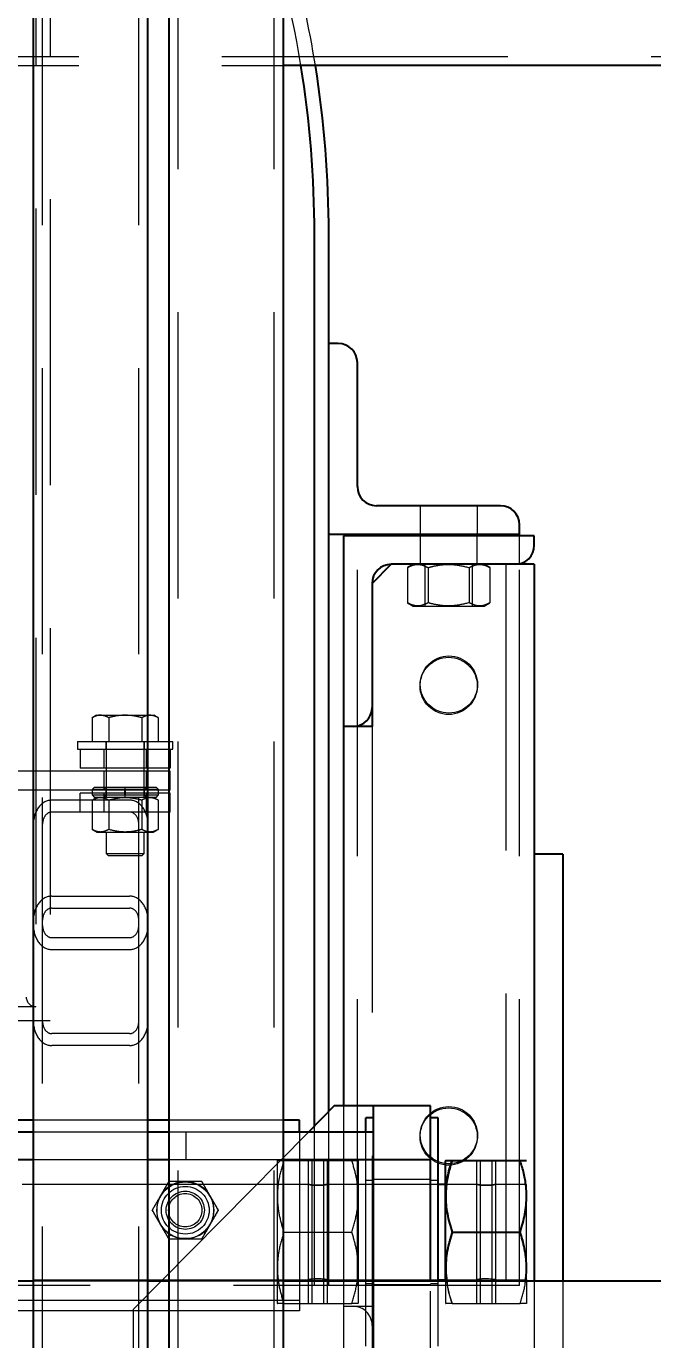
# Model space of a CAD drawing. Header units: millimetres. Extents: x 1293 to 41893, y 1011 to 26911.
# Drawn here: x 13643.7 to 13782.7, y 6410.7 to 6702.2 of the extents above; entities that cross this region are included whole.
import ezdxf

# ---------------------------------------------------------------- set-up
doc = ezdxf.new("R2010")
doc.units = ezdxf.units.MM
doc.header["$LTSCALE"] = 50
doc.linetypes.add('HIDDEN', pattern=[1.905, 1.27, -0.635])
doc.layers.add('CAPA_1', color=7, linetype='Continuous')
doc.layers.add('STRUC', color=4, linetype='Continuous')
doc.styles.add('SLDTEXTSTYLE0', font='TXT', dxfattribs={"width": 0.75})
doc.dimstyles.new('SLDDIMSTYLE0', dxfattribs={"dimtxt": 100, "dimasz": 100, "dimexe": 0, "dimexo": 0.0625, "dimgap": 25, "dimtad": 2, "dimdec": 0, "dimlfac": 1.5, "dimrnd": 1e-09, "dimzin": 12, "dimdsep": 46, "dimtxsty": 'SLDTEXTSTYLE0', "dimsah": 1, "dimcen": 0.09, "dimadec": 0, "dimazin": 3, "dimtfac": 1, "dimtdec": 0, "dimtofl": 0, "dimtmove": 0, "dimatfit": 3, "dimfxl": 1, "dimfrac": 2, "dimtolj": 1, "dimtzin": 12, "dimarcsym": 0})

# ---------------------------------------------------------------- blocks, each defined once
blk = doc.blocks.new('_D_5')
at = {"layer": 'CAPA_1', "transparency": 16777216}
for p, q in [((11574.4, 7831.18), (17588.06, 7831.18)), ((17538.06, 7831.18), (17538.06, 4708.49)), ((16485.16, 4708.49), (17588.06, 4708.49))]:
    blk.add_line(p, q, dxfattribs=at)
for points in [[(17538.06, 7831.18), (17522.68, 7731.18), (17553.45, 7731.18)], [(17538.06, 4708.49), (17553.45, 4808.49), (17522.68, 4808.49)]]:
    blk.add_solid(points, dxfattribs=at)
at = {"layer": 'CAPA_1', "transparency": 16777216, "insert": (17409.15, 6122.06), "char_height": 100, "attachment_point": 1, "rotation": 90, "style": 'SLDTEXTSTYLE0'}
blk.add_mtext('4684', dxfattribs=at)
blk = doc.blocks.new('_D_15')
at = {"layer": 'CAPA_1', "transparency": 16777216}
for p, q in [((6530.12, 8742.38), (6530.12, 9415.65)), ((16745.16, 6492), (16745.16, 9415.65)), ((6530.12, 9365.65), (16745.16, 9365.65))]:
    blk.add_line(p, q, dxfattribs=at)
for points in [[(6530.12, 9365.65), (6630.12, 9350.26), (6630.12, 9381.03)], [(16745.16, 9365.65), (16645.16, 9381.03), (16645.16, 9350.26)]]:
    blk.add_solid(points, dxfattribs=at)
at = {"layer": 'CAPA_1', "transparency": 16777216, "insert": (11452.92, 9494.55), "char_height": 100, "attachment_point": 1, "style": 'SLDTEXTSTYLE0'}
blk.add_mtext('15323', dxfattribs=at)

msp = doc.modelspace()

# ---------------------------------------------------------------- linework, layer by layer
at = {"color": 7, "linetype": 'Continuous', "lineweight": 25}
for p, q in [((13675.393483, 6289.4929069), (13675.393483, 7083.4942403)), ((13645.3101497, 4848.3268323), (13645.3101497, 7081.6452249)), ((13670.7101497, 4848.3268323), (13670.7101497, 7081.6452249)), ((13700.793483, 6289.4929069), (13700.793483, 7060.1262403)), ((14253.393483, 6693.4595736), (13700.793483, 6693.4595736)), ((13707.6721537, 6458.1630541), (13707.6721537, 6656.1188715)), ((13710.8471537, 6461.3730265), (13710.8471537, 6656.1188715)), ((13712.9638204, 6631.7855382), (13710.8471537, 6631.7855382)), ((13717.1971537, 6600.0355382), (13717.1971537, 6627.5522048)), ((13748.9471537, 6595.8022048), (13721.4304871, 6595.8022048)), ((13753.1804871, 6589.1435736), (13753.1804871, 6591.5688715)), ((13710.8471537, 6589.4522048), (13753.1804871, 6589.4522048)), ((13753.1804871, 6582.7935736), (13753.1804871, 6582.902392)), ((13712.0768228, 6462.6162403), (13706.3208906, 6456.7969069)), ((13733.4434895, 6462.6162403), (13712.0768228, 6462.6162403)), ((13720.7434895, 6423.7929069), (13720.7434895, 6462.6162403)), ((13733.4434895, 6423.7929069), (13733.4434895, 6462.6162403)), ((13645.3101497, 6459.4522048), (13618.0768228, 6459.4522048)), ((13675.393483, 6459.4522048), (13670.7101497, 6459.4522048)), ((13704.3388204, 6459.4522048), (13700.793483, 6459.4522048)), ((13704.3388204, 6456.7969069), (13704.3388204, 6459.4522048)), ((13720.7434895, 6459.9495736), (13719.0501562, 6459.9495736)), ((13719.0501562, 6456.7969069), (13719.0501562, 6459.9495736)), ((13735.1368228, 6459.9495736), (13733.4434895, 6459.9495736)), ((13735.1368228, 6423.7929069), (13735.1368228, 6459.9495736)), ((13645.3101497, 6456.7969069), (13111.9101497, 6456.7969069)), ((13675.393483, 6456.7969069), (13670.7101497, 6456.7969069)), ((13720.7434895, 6456.7969069), (13700.793483, 6456.7969069)), ((13645.3101497, 6450.6162403), (13111.9101497, 6450.6162403)), ((13675.393483, 6450.6162403), (13670.7101497, 6450.6162403)), ((13733.4434895, 6450.6162403), (13700.793483, 6450.6162403)), ((13736.8041438, 6450.4912403), (13736.7768228, 6450.4439189)), ((13736.7768228, 6423.7929069), (13736.7768228, 6450.4439189)), ((13738.2221969, 6450.4912403), (13753.3231154, 6450.4912403)), ((13736.7768228, 6445.1995736), (13735.1368228, 6445.1995736)), ((13738.2221969, 6434.6148431), (13753.3231154, 6434.6148431)), ((13735.1368228, 6424.0329069), (13736.7768228, 6424.0329069)), ((13737.0655527, 6423.7929069), (13737.0217626, 6424.0329069)), ((13754.7684895, 6424.0329069), (13754.7684895, 6423.7929069)), ((13639.0601497, 6423.7929069), (13645.3101497, 6423.7929069)), ((13670.7101497, 6423.7929069), (13675.393483, 6423.7929069)), ((13700.793483, 6423.7929069), (14253.393483, 6423.7929069))]:
    msp.add_line(p, q, dxfattribs=at)
at = {"color": 1, "linetype": 'HIDDEN', "lineweight": 18}
for p, q in [((13677.425483, 6289.4929069), (13677.425483, 7083.4942403)), ((13647.3421497, 4848.3268323), (13647.3421497, 7081.6452249)), ((13668.6781497, 4848.3268323), (13668.6781497, 7081.6452249)), ((13698.761483, 6289.4929069), (13698.761483, 7062.1582403)), ((13645.8304871, 6756.9739064), (13645.8304871, 6481.4522048)), ((13649.0054871, 6759.0953735), (13649.0054871, 6481.4522048)), ((13115.6268163, 6695.4915736), (14253.7101497, 6695.4915736)), ((13115.6268163, 6693.4595736), (13700.793483, 6693.4595736)), ((13731.1638204, 6595.8022048), (13731.1638204, 6589.4522048)), ((13743.8638204, 6589.4522048), (13743.8638204, 6595.8022048)), ((13717.1971537, 6422.7855382), (13717.1971537, 6589.4522048)), ((13753.1804871, 6582.902392), (13753.1804871, 6589.1435736)), ((13753.1804871, 6422.7855382), (13753.1804871, 6582.7935736)), ((13659.3219386, 6549.3172182), (13658.3398053, 6548.7501832)), ((13659.3219386, 6549.3172182), (13672.0223688, 6549.3172182)), ((13673.0045022, 6548.7501832), (13672.0223688, 6549.3172182)), ((13658.3398053, 6548.7501832), (13658.3398053, 6543.4955382)), ((13662.0059795, 6548.7501832), (13662.0059795, 6543.4955382)), ((13669.3383279, 6548.7501832), (13669.3383279, 6543.4955382)), ((13673.0045022, 6548.7501832), (13673.0045022, 6543.4955382)), ((13655.0888204, 6543.4955382), (13676.2554871, 6543.4955382)), ((13655.0888204, 6543.4955382), (13655.0888204, 6541.8022048)), ((13661.3541537, 6543.4955382), (13661.3541537, 6541.8022048)), ((13661.4388204, 6543.4955382), (13661.4388204, 6531.0834048)), ((13669.9054871, 6531.0834048), (13669.9054871, 6543.4955382)), ((13669.9901537, 6541.8022048), (13669.9901537, 6543.4955382)), ((13676.2554871, 6541.8022048), (13676.2554871, 6543.4955382)), ((13655.0888204, 6541.8022048), (13676.2554871, 6541.8022048)), ((13655.6721537, 6541.8022048), (13655.6721537, 6537.5688715)), ((13660.9096537, 6541.8022048), (13660.9096537, 6537.5688715)), ((13670.4346537, 6537.5688715), (13670.4346537, 6541.8022048)), ((13675.6721537, 6541.8022048), (13675.6721537, 6537.5688715)), ((13675.6721537, 6536.9022048), (13632.0721537, 6536.9022048)), ((13675.6721537, 6537.5688715), (13655.6721537, 6537.5688715)), ((13660.9096537, 6536.9022048), (13660.9096537, 6532.6688715)), ((13670.4346537, 6532.6688715), (13670.4346537, 6536.9022048)), ((13675.6721537, 6532.6688715), (13675.6721537, 6536.9022048)), ((13675.6721537, 6532.6688715), (13632.0721537, 6532.6688715)), ((13655.6721537, 6527.7688715), (13655.6721537, 6532.0022048)), ((13675.6721537, 6532.0022048), (13655.6721537, 6532.0022048)), ((13658.8353204, 6533.3355382), (13658.3061537, 6532.8063715)), ((13665.6141537, 6532.8063715), (13658.3061537, 6532.8063715)), ((13658.3061537, 6532.8063715), (13658.3061537, 6531.6125715)), ((13658.8353204, 6533.3355382), (13665.6183204, 6533.3355382)), ((13660.8757871, 6533.3355382), (13661.4049537, 6532.8063715)), ((13660.9096537, 6532.0022048), (13660.9096537, 6527.7688715)), ((13661.4049537, 6532.8063715), (13661.4049537, 6531.6125715)), ((13665.6183204, 6533.3355382), (13665.6141537, 6532.8063715)), ((13665.6141537, 6531.6125715), (13665.6141537, 6532.8063715)), ((13665.6183204, 6533.3355382), (13665.6343871, 6533.3355382)), ((13665.6385537, 6532.8063715), (13665.6343871, 6533.3355382)), ((13665.6385537, 6532.8063715), (13665.6385537, 6531.6125715)), ((13665.6721537, 6533.3355382), (13672.5089871, 6533.3355382)), ((13665.6721537, 6531.0834048), (13665.6721537, 6533.3355382)), ((13673.0381537, 6532.8063715), (13665.6721537, 6532.8063715)), ((13669.9393537, 6532.8063715), (13670.4685204, 6533.3355382)), ((13669.9393537, 6531.6125715), (13669.9393537, 6532.8063715)), ((13670.4346537, 6527.7688715), (13670.4346537, 6532.0022048)), ((13673.0381537, 6532.8063715), (13672.5089871, 6533.3355382)), ((13673.0381537, 6531.6125715), (13673.0381537, 6532.8063715)), ((13675.6721537, 6527.7688715), (13675.6721537, 6532.0022048)), ((13666.6461497, 6530.4633661), (13649.3741497, 6530.4633661)), ((13658.3061537, 6531.6125715), (13665.6141537, 6531.6125715)), ((13658.3061537, 6531.6125715), (13658.8353204, 6531.0834048)), ((13659.3694751, 6531.0834048), (13658.3400204, 6530.4890489)), ((13658.3400204, 6530.4890489), (13658.3400204, 6523.9561608)), ((13665.6183204, 6531.0834048), (13658.8353204, 6531.0834048)), ((13661.4049537, 6531.6125715), (13660.8757871, 6531.0834048)), ((13662.0057644, 6530.4888626), (13662.0057644, 6523.956347)), ((13665.6141537, 6531.6125715), (13665.6183204, 6531.0834048)), ((13665.6225263, 6531.0834048), (13665.6183204, 6531.0834048)), ((13665.6225263, 6531.0834048), (13665.6721537, 6531.0834048)), ((13665.6343871, 6531.0834048), (13665.6385537, 6531.6125715)), ((13665.6721537, 6531.6125715), (13673.0381537, 6531.6125715)), ((13672.5089871, 6531.0834048), (13665.6721537, 6531.0834048)), ((13669.338543, 6530.4888626), (13669.338543, 6523.956347)), ((13670.4685204, 6531.0834048), (13669.9393537, 6531.6125715)), ((13673.0042871, 6530.4890489), (13671.9748324, 6531.0834048)), ((13672.5089871, 6531.0834048), (13673.0381537, 6531.6125715)), ((13673.0042871, 6530.4890489), (13673.0042871, 6523.9561608)), ((13666.6461497, 6527.8107784), (13649.3741497, 6527.8107784)), ((13675.6721537, 6527.7688715), (13655.6721537, 6527.7688715)), ((13658.3400204, 6523.9561608), (13659.3694751, 6523.3618048)), ((13659.3694751, 6523.3618048), (13671.9748324, 6523.3618048)), ((13661.4388204, 6523.3618048), (13661.4388204, 6518.6255515)), ((13669.9054871, 6518.6255515), (13669.9054871, 6523.3618048)), ((13671.9748324, 6523.3618048), (13673.0042871, 6523.9561608)), ((13661.4388204, 6518.6255515), (13669.9054871, 6518.6255515)), ((13661.4388204, 6518.6255515), (13661.9679871, 6518.0963848)), ((13669.3763204, 6518.0963848), (13661.9679871, 6518.0963848)), ((13669.3763204, 6518.0963848), (13669.9054871, 6518.6255515)), ((13649.3741497, 6509.1502354), (13666.6461497, 6509.1502354)), ((13649.3741497, 6506.4976478), (13666.6461497, 6506.4976478)), ((13649.3741497, 6499.9586085), (13666.6461497, 6499.9586085)), ((13649.3741497, 6497.3060209), (13666.6461497, 6497.3060209)), ((13645.8304871, 6484.6272048), (13302.8471537, 6484.6272048)), ((13649.0054871, 6481.4522048), (13299.6721537, 6481.4522048)), ((13666.6461497, 6478.6454779), (13649.3741497, 6478.6454779)), ((13666.6461497, 6475.9928903), (13649.3741497, 6475.9928903)), ((13670.7101497, 6459.4522048), (13645.3101497, 6459.4522048)), ((13700.793483, 6459.4522048), (13675.393483, 6459.4522048)), ((13710.8471537, 6422.7855382), (13710.8471537, 6461.3730265)), ((13670.7101497, 6456.7969069), (13645.3101497, 6456.7969069)), ((13706.3208906, 6456.7969069), (13667.4101562, 6417.4575736)), ((13700.793483, 6456.7969069), (13675.393483, 6456.7969069)), ((13679.2101562, 6450.6162403), (13679.2101562, 6456.7969069)), ((13704.3388204, 6456.7969069), (13704.3388204, 6417.1662048)), ((13707.6721537, 6422.7855382), (13707.6721537, 6458.1630541)), ((13719.0501562, 6409.2829069), (13719.0501562, 6456.7969069)), ((13670.7101497, 6450.6162403), (13645.3101497, 6450.6162403)), ((13700.793483, 6450.6162403), (13675.393483, 6450.6162403)), ((13699.4458105, 6450.4912403), (13699.4184895, 6450.4439189)), ((13699.4184895, 6450.4439189), (13699.4184895, 6418.7885616)), ((13700.8638635, 6450.4912403), (13715.9647821, 6450.4912403)), ((13706.2976562, 6450.4912403), (13706.2976562, 6418.7412403)), ((13707.0809895, 6450.4912403), (13707.0809895, 6418.7412403)), ((13709.7476562, 6418.7412403), (13709.7476562, 6450.4912403)), ((13710.5309895, 6418.7412403), (13710.5309895, 6450.4912403)), ((13717.4101562, 6450.4439189), (13717.3828352, 6450.4912403)), ((13717.4101562, 6450.4439189), (13717.4101562, 6418.7885616)), ((13738.2217312, 6450.4912403), (13738.2221969, 6450.4912403)), ((13743.66965, 6450.4912403), (13743.66965, 6418.7412403)), ((13744.4393228, 6450.4912403), (13744.4393228, 6418.7412403)), ((13747.1059895, 6418.7412403), (13747.1059895, 6450.4912403)), ((13747.9029833, 6418.7412403), (13747.9029833, 6450.4912403)), ((13753.3231154, 6450.4912403), (13753.3235811, 6450.4912403)), ((13706.3234918, 6445.1995736), (13454.7684895, 6445.1995736)), ((13678.9532221, 6445.8022048), (13679.0577521, 6445.8022048)), ((13708.5779846, 6444.9899297), (13708.086739, 6444.9941193)), ((13708.250661, 6444.9899297), (13708.7419067, 6444.9941193)), ((13735.1368228, 6445.1995736), (13710.5051538, 6445.1995736)), ((13720.7434895, 6446.0462403), (13719.0501562, 6446.0462403)), ((13733.4434895, 6446.2579069), (13720.7434895, 6446.2579069)), ((13735.1368228, 6446.0462403), (13733.4434895, 6446.0462403)), ((13736.7768228, 6424.0329069), (13736.7768228, 6445.1995736)), ((13743.6954857, 6445.1995736), (13736.7768228, 6445.1995736)), ((13745.6226548, 6444.9899297), (13746.1139005, 6444.9941193)), ((13754.7684895, 6445.1995736), (13747.8771477, 6445.1995736)), ((13754.7684895, 6424.0329069), (13754.7684895, 6445.1995736)), ((13673.4800933, 6442.581942), (13673.5323583, 6442.6724677)), ((13684.4786159, 6442.6724677), (13684.5308809, 6442.581942)), ((13673.5323583, 6436.231942), (13673.4800933, 6436.3224677)), ((13684.5308809, 6436.3224677), (13684.4786159, 6436.231942)), ((13679.0577521, 6433.1022048), (13678.9532221, 6433.1022048)), ((13700.8633978, 6434.6162403), (13715.9652478, 6434.6162403)), ((13738.2221969, 6434.6176374), (13753.3231154, 6434.6176374)), ((13454.7684895, 6424.0329069), (13706.3044683, 6424.0329069)), ((13710.5034043, 6424.0329069), (13735.1368228, 6424.0329069)), ((13736.7768228, 6424.0329069), (13743.6954857, 6424.0329069)), ((13745.9194927, 6424.2422908), (13745.4587328, 6424.2383613)), ((13747.8771477, 6424.0329069), (13754.7684895, 6424.0329069)), ((13753.1804871, 6422.7855382), (11114.4971537, 6422.7855382)), ((13645.3101497, 6423.7929069), (13670.7101497, 6423.7929069)), ((13675.393483, 6423.7929069), (13700.793483, 6423.7929069)), ((13719.0501562, 6423.1862403), (13720.7434895, 6423.1862403)), ((13720.7434895, 6423.7929069), (13720.7434895, 6351.8102403)), ((13720.7434895, 6422.9745736), (13733.4434895, 6422.9745736)), ((13733.4434895, 6357.9909069), (13733.4434895, 6423.7929069)), ((13733.4434895, 6423.1862403), (13735.1368228, 6423.1862403)), ((13735.1368228, 6409.2829069), (13735.1368228, 6423.7929069)), ((13736.7768228, 6423.7929069), (13736.7768228, 6418.818532)), ((13754.7684895, 6423.7929069), (13754.7684895, 6418.7885616)), ((13704.3388204, 6419.4522048), (13173.6721537, 6419.4522048)), ((13699.4184895, 6418.7885616), (13699.4458105, 6418.7412403)), ((13700.8638635, 6418.7412403), (13715.9647821, 6418.7412403)), ((13717.3828352, 6418.7412403), (13717.4101562, 6418.7885616)), ((13736.7768228, 6418.7885616), (13736.8041438, 6418.7412403)), ((13738.2217312, 6418.7412403), (13753.3235811, 6418.7412403)), ((13754.7411685, 6418.7412403), (13754.7684895, 6418.7885616)), ((13704.3388204, 6417.1662048), (13173.6721537, 6417.1662048)), ((13667.4101562, 6417.4575736), (13667.4101562, 6408.7909069))]:
    msp.add_line(p, q, dxfattribs=at)
at = {"color": 1, "linetype": 'HIDDEN', "lineweight": 18, "flags": 128}
for points in [[(13708.5474989, 6424.2422908), (13707.9743138, 6424.2374024), (13707.327045, 6424.1898871), (13706.7923325, 6424.120645), (13706.4323284, 6424.0590167), (13706.2981021, 6424.0329961), (13706.3996826, 6424.0528392), (13706.719549, 6424.109151), (13707.2314959, 6424.1794905), (13707.8839254, 6424.2331777), (13708.4143228, 6424.2467337)], [(13745.6226548, 6424.2425508), (13746.2263257, 6424.2374024), (13746.8735945, 6424.1898871), (13747.4083069, 6424.120645), (13747.7683111, 6424.0590167), (13747.9025373, 6424.0329961), (13747.8009569, 6424.0528392), (13747.4810905, 6424.109151), (13746.9691436, 6424.1794905), (13746.3167141, 6424.2331777), (13745.7863167, 6424.2467337)]]:
    msp.add_lwpolyline(points, dxfattribs=at)
at = {"color": 1, "linetype": 'HIDDEN', "lineweight": 18}
for centre, radius in [((13737.5138204, 6556.1188715), 6.35), ((13737.5138204, 6456.1188715), 6.35), ((13679.0054871, 6439.4522048), 6.3026787), ((13679.0054871, 6439.4522048), 5.2916667), ((13679.0054871, 6439.4522048), 4.2333333), ((13679.0054871, 6439.4522048), 3.7041667)]:
    msp.add_circle(centre, radius, dxfattribs=at)
for centre, radius, start, end in [((13474.3388204, 6656.1188715), 233.3333333, 9.208729266, 30.496197748), ((13474.3388204, 6656.1188715), 236.5083333, 9.084053235, 15.383533673), ((13645.8304871, 6486.7438715), 2.1166667, 180, 270), ((13679.0054871, 6439.4522048), 6.3502151, 90.471574246, 149.528425754), ((13679.0054871, 6439.4522048), 6.3502151, 30.471574246, 89.528425754), ((13679.0054871, 6439.4522048), 6.3502151, 150.471574246, 209.528425754), ((13679.0054871, 6439.4522048), 6.3502151, 330.471574246, 29.528425754), ((13679.0054871, 6439.4522048), 6.3502151, 210.471574246, 269.528425754), ((13679.0054871, 6439.4522048), 6.3502151, 270.471574246, 329.528425754), ((13708.4141591, 6413.562671), 10.6820141, 78.72108152, 101.428040776)]:
    msp.add_arc(centre, radius, start, end, dxfattribs=at)
at = {"color": 7, "linetype": 'Continuous', "lineweight": 25}
for centre, radius, start, end in [((13474.3388204, 6656.1188715), 233.3333333, 0, 9.208729266), ((13474.3388204, 6656.1188715), 236.5083333, 0, 9.084053235), ((13712.9638204, 6627.5522048), 4.2333333, 0, 90), ((13721.4304871, 6600.0355382), 4.2333333, 180, 270), ((13748.9471537, 6591.5688715), 4.2333333, 0, 90)]:
    msp.add_arc(centre, radius, start, end, dxfattribs=at)
at = {"color": 1, "linetype": 'HIDDEN', "lineweight": 18}
for centre, major_axis, start_param, end_param in [((13649.3741497, 6525.1581908), (0, 5.3051752), 0, 1.5707963268), ((13666.6461497, 6525.1581908), (0, 5.3051752), 4.7123889804, 6.2831853072), ((13649.3741497, 6525.1581908), (0, 2.6525876), 0, 1.5707963268), ((13666.6461497, 6525.1581908), (0, 2.6525876), 4.7123889804, 6.2831853072), ((13649.3741497, 6503.8450602), (0, 5.3051752), 0, 1.5707963268), ((13666.6461497, 6503.8450602), (0, 5.3051752), 4.7123889804, 6.2831853072), ((13649.3741497, 6503.8450602), (0, 2.6525876), 0, 1.5707963268), ((13666.6461497, 6503.8450602), (0, 2.6525876), 4.7123889804, 6.2831853072), ((13649.3741497, 6502.6111961), (0, 5.3051752), 1.5707963268, 3.1415926536), ((13649.3741497, 6502.6111961), (0, 2.6525876), 1.5707963268, 3.1415926536), ((13666.6461497, 6502.6111961), (0, 5.3051752), 3.1415926536, 4.7123889804), ((13666.6461497, 6502.6111961), (0, 2.6525876), 3.1415926536, 4.7123889804), ((13649.3741497, 6481.2980655), (0, 5.3051752), 1.5707963268, 3.1415926536), ((13649.3741497, 6481.2980655), (0, 2.6525876), 1.5707963268, 3.1415926536), ((13666.6461497, 6481.2980655), (0, 2.6525876), 3.1415926536, 4.7123889804), ((13666.6461497, 6481.2980655), (0, 5.3051752), 3.1415926536, 4.7123889804)]:
    msp.add_ellipse(centre, major_axis=major_axis, ratio=0.7660444431, start_param=start_param, end_param=end_param, dxfattribs=at)
for points, knots in [([(13660.1467599, 6549.3172182), (13659.9416416, 6549.3025085), (13659.3296992, 6549.2586244), (13658.7350997, 6548.9532191), (13658.3398053, 6548.7501832)], [0, 0, 0, 0, 0.3351922062, 1, 1, 1, 1]), ([(13662.0059795, 6548.7501832), (13661.8917301, 6548.814405), (13661.3034581, 6549.145084), (13660.6918508, 6549.2404076), (13660.1990249, 6549.3172182)], [0, 0, 0, 0, 0.19421196006, 1, 1, 1, 1]), ([(13665.6198887, 6549.3172182), (13664.9959881, 6549.2848229), (13663.7715001, 6549.2212428), (13662.5869689, 6548.9051973), (13662.0059795, 6548.7501832)], [0, 0, 0, 0, 0.5095195514, 1, 1, 1, 1]), ([(13669.3383279, 6548.7501832), (13668.9136541, 6548.8663404), (13667.7326759, 6549.1893626), (13666.5084312, 6549.2673041), (13665.7244187, 6549.3172182)], [0, 0, 0, 0, 0.3595950484, 1, 1, 1, 1]), ([(13671.1452825, 6549.3172182), (13670.9401642, 6549.3025085), (13670.3282218, 6549.2586244), (13669.7336223, 6548.9532191), (13669.3383279, 6548.7501832)], [0, 0, 0, 0, 0.3351922062, 1, 1, 1, 1]), ([(13673.0045022, 6548.7501832), (13672.8902527, 6548.814405), (13672.3019807, 6549.145084), (13671.6903734, 6549.2404076), (13671.1975475, 6549.3172182)], [0, 0, 0, 0, 0.1942119601, 1, 1, 1, 1]), ([(13658.3400204, 6530.4890489), (13658.6581846, 6530.6528414), (13659.3014129, 6530.9839786), (13660.2544334, 6531.105062), (13661.1654484, 6530.9271855), (13661.7239534, 6530.63586), (13662.0057644, 6530.4888626)], [0, 0, 0, 0, 0.2646061211, 0.5349506065, 0.7653448938, 1, 1, 1, 1]), ([(13662.0057644, 6530.4888626), (13662.890928, 6530.7063152), (13664.3792375, 6531.0719388), (13666.5555025, 6531.0702052), (13668.1128912, 6530.8231188), (13669.0321989, 6530.5724079), (13669.338543, 6530.4888626)], [0, 0, 0, 0, 0.3661794341, 0.6156922034, 0.8719357593, 1, 1, 1, 1]), ([(13669.338543, 6530.4888626), (13669.6567179, 6530.6526872), (13670.2999668, 6530.9838886), (13671.252998, 6531.1050711), (13672.1640033, 6530.9272859), (13672.7224868, 6530.6360175), (13673.0042871, 6530.4890489)], [0, 0, 0, 0, 0.2646176718, 0.5349733347, 0.7653562273, 1, 1, 1, 1]), ([(13662.0057644, 6523.956347), (13661.6875896, 6523.7925225), (13661.0443406, 6523.4613211), (13660.0913095, 6523.3401386), (13659.1803041, 6523.5179238), (13658.6218207, 6523.8091922), (13658.3400204, 6523.9561608)], [0, 0, 0, 0, 0.2646176718, 0.5349733347, 0.7653562273, 1, 1, 1, 1]), ([(13669.338543, 6523.956347), (13669.032194, 6523.8727996), (13668.1282203, 6523.626268), (13666.5717214, 6523.3764904), (13664.3947317, 6523.3695078), (13662.8909258, 6523.7389111), (13662.0057644, 6523.956347)], [0, 0, 0, 0, 0.1280647744, 0.377893031, 0.6338190398, 1, 1, 1, 1]), ([(13673.0042871, 6523.9561608), (13672.6861228, 6523.7923682), (13672.0428945, 6523.4612311), (13671.0898741, 6523.3401477), (13670.1788591, 6523.5180242), (13669.6203541, 6523.8093497), (13669.338543, 6523.956347)], [0, 0, 0, 0, 0.2646061211, 0.5349506065, 0.7653448938, 1, 1, 1, 1]), ([(13700.8638635, 6450.4912403), (13700.4528695, 6449.1134684), (13699.8317017, 6447.0311326), (13699.4744135, 6444.1687714), (13699.4019438, 6441.4780915), (13699.7687621, 6438.2543994), (13700.4962973, 6435.8363449), (13700.8633978, 6434.6162403)], [0, 0, 0, 0, 0.2645536397, 0.3998408614, 0.5351036642, 0.7654220999, 1, 1, 1, 1]), ([(13699.5479005, 6450.4912403), (13699.5290949, 6450.4912403), (13699.4847076, 6450.4912403), (13699.9997622, 6450.4912403), (13700.5748689, 6450.4912403), (13700.8638635, 6450.4912403)], [0, 0, 0, 0, 0.2677853984, 0.6320577339, 1, 1, 1, 1]), ([(13715.9652478, 6434.6162403), (13716.3761621, 6435.9939662), (13716.9972099, 6438.0762341), (13717.3543217, 6440.9384894), (13717.4266429, 6443.6291732), (13717.0596322, 6446.8529413), (13716.3319544, 6449.2710892), (13715.9647821, 6450.4912403)], [0, 0, 0, 0, 0.2645420954, 0.3998237157, 0.5350809364, 0.7654107666, 1, 1, 1, 1]), ([(13715.9647821, 6450.4912403), (13716.2515042, 6450.4912403), (13716.8273832, 6450.4912403), (13717.3420097, 6450.4912403), (13717.3026735, 6450.4912403), (13717.2860956, 6450.4912403)], [0, 0, 0, 0, 0.3645497745, 0.7321954357, 1, 1, 1, 1]), ([(13671.6733537, 6439.4522048), (13671.991518, 6440.0033461), (13672.6347463, 6441.117581), (13673.5877667, 6442.7684545), (13674.4987817, 6444.346564), (13675.0572867, 6445.3140365), (13675.3390978, 6445.8022048)], [0, 0, 0, 0, 0.2646061211, 0.5349506065, 0.7653448938, 1, 1, 1, 1]), ([(13675.3393129, 6445.8022048), (13675.2250634, 6445.604319), (13674.6367914, 6444.585402), (13674.0251841, 6443.5260671), (13673.5323583, 6442.6724677)], [0, 0, 0, 0, 0.1942119601, 1, 1, 1, 1]), ([(13678.9532221, 6445.8022048), (13678.3293215, 6445.8022048), (13677.1048334, 6445.8022048), (13675.9203022, 6445.8022048), (13675.3393129, 6445.8022048)], [0, 0, 0, 0, 0.5095195514, 1, 1, 1, 1]), ([(13682.6716613, 6445.8022048), (13682.2469874, 6445.8022048), (13681.0660093, 6445.8022048), (13679.8417645, 6445.8022048), (13679.0577521, 6445.8022048)], [0, 0, 0, 0, 0.3595950484, 1, 1, 1, 1]), ([(13684.4786159, 6442.6724677), (13684.2734975, 6443.027743), (13683.6615551, 6444.0876584), (13683.0669556, 6445.1175349), (13682.6716613, 6445.8022048)], [0, 0, 0, 0, 0.3351922062, 1, 1, 1, 1]), ([(13682.6718764, 6445.8022048), (13682.9900512, 6445.2510452), (13683.6333002, 6444.1367746), (13684.5863313, 6442.4858825), (13685.4973367, 6440.9077897), (13686.0558201, 6439.9403546), (13686.3376204, 6439.4522048)], [0, 0, 0, 0, 0.2646176718, 0.5349733347, 0.7653562273, 1, 1, 1, 1]), ([(13706.3044683, 6445.1982408), (13706.3217316, 6445.1946932), (13706.3573736, 6445.1873686), (13706.6937934, 6445.1245174), (13707.2095241, 6445.0504003), (13707.817347, 6444.9949751), (13708.2356716, 6444.9885085), (13708.4143228, 6444.9857468)], [0, 0, 0, 0, 0.1978525967, 0.4084889732, 0.6225479286, 0.8388040055, 1, 1, 1, 1]), ([(13708.4143228, 6444.9857468), (13708.1790982, 6444.9905377), (13707.7087641, 6445.0001171), (13707.0787985, 6445.0671453), (13706.6020382, 6445.1403573), (13706.325648, 6445.1939113), (13706.3241102, 6445.1942994), (13706.3234918, 6445.1944554)], [0, 0, 0, 0, 0.2119022086, 0.4237006916, 0.6381807066, 0.8544923628, 1, 1, 1, 1]), ([(13710.5241773, 6445.1982408), (13710.506914, 6445.1946932), (13710.4712721, 6445.1873686), (13710.1348523, 6445.1245174), (13709.6191215, 6445.0504003), (13709.0112986, 6444.9949751), (13708.592974, 6444.9885085), (13708.4143228, 6444.9857468)], [0, 0, 0, 0, 0.1978525967, 0.4084889732, 0.6225479286, 0.8388040055, 1, 1, 1, 1]), ([(13708.4143228, 6444.9857468), (13708.6495474, 6444.9905377), (13709.1198815, 6445.0001171), (13709.7498471, 6445.0671453), (13710.2266075, 6445.1403573), (13710.5029976, 6445.1939113), (13710.5045354, 6445.1942994), (13710.5051538, 6445.1944554)], [0, 0, 0, 0, 0.2119022086, 0.4237006916, 0.6381807066, 0.8544923628, 1, 1, 1, 1]), ([(13738.2221969, 6434.6176374), (13737.8093534, 6435.9954642), (13737.1853903, 6438.077883), (13736.8413228, 6440.9387329), (13736.7425375, 6443.0930139), (13736.9484936, 6444.5071405), (13737.0493409, 6445.1995736)], [0, 0, 0, 0, 0.3978954112, 0.6013708378, 0.8048095378, 1, 1, 1, 1]), ([(13743.6764622, 6445.1982408), (13743.6937254, 6445.1946932), (13743.7293674, 6445.1873686), (13744.0657872, 6445.1245174), (13744.581518, 6445.0504003), (13745.1893408, 6444.9949751), (13745.6076655, 6444.9885085), (13745.7863167, 6444.9857468)], [0, 0, 0, 0, 0.1978525967, 0.4084889732, 0.6225479286, 0.8388040055, 1, 1, 1, 1]), ([(13745.7863167, 6444.9857468), (13745.5510921, 6444.9905377), (13745.080758, 6445.0001171), (13744.4507924, 6445.0671453), (13743.974032, 6445.1403573), (13743.6976419, 6445.1939113), (13743.6961041, 6445.1942994), (13743.6954857, 6445.1944554)], [0, 0, 0, 0, 0.2119022086, 0.4237006916, 0.6381807066, 0.8544923628, 1, 1, 1, 1]), ([(13745.7863167, 6444.9857468), (13746.0216645, 6444.990562), (13746.492245, 6445.00019), (13747.1203554, 6445.0668522), (13747.6042715, 6445.1414762), (13747.8863303, 6445.1960325), (13747.9307732, 6445.2051859), (13747.7384369, 6445.1666914), (13747.3327345, 6445.0963337), (13746.7522585, 6445.0249711), (13746.127127, 6444.9817247), (13745.724776, 6444.9899194), (13745.5616657, 6444.9932414)], [0, 0, 0, 0, 0.1024332102, 0.2048162797, 0.3084955977, 0.4130603283, 0.5162369584, 0.6179571434, 0.720334228, 0.8244910495, 0.9288498692, 1, 1, 1, 1]), ([(13747.6797714, 6445.1583069), (13747.7108676, 6445.16359), (13747.8676518, 6445.1902269), (13747.9321317, 6445.2063812), (13747.840995, 6445.1865892), (13747.5094135, 6445.1250939), (13746.9904113, 6445.0502422), (13746.3834178, 6444.9950032), (13745.9650054, 6444.9885169), (13745.7863167, 6444.9857468)], [0, 0, 0, 0, 0.0414813336, 0.2091456097, 0.3739006873, 0.5383084882, 0.7053877111, 0.8741818512, 1, 1, 1, 1]), ([(13673.4800933, 6442.581942), (13673.2749749, 6442.2266667), (13672.6630325, 6441.1667513), (13672.068433, 6440.1368748), (13671.6731386, 6439.4522048)], [0, 0, 0, 0, 0.3351922062, 1, 1, 1, 1]), ([(13686.3378355, 6439.4522048), (13686.223586, 6439.6500907), (13685.635314, 6440.6690077), (13685.0237067, 6441.7283426), (13684.5308809, 6442.581942)], [0, 0, 0, 0, 0.1942119601, 1, 1, 1, 1]), ([(13671.6731386, 6439.4522048), (13671.7873881, 6439.254319), (13672.3756601, 6438.235402), (13672.9872674, 6437.1760671), (13673.4800933, 6436.3224677)], [0, 0, 0, 0, 0.1942119601, 1, 1, 1, 1]), ([(13675.3390978, 6433.1022048), (13675.0209229, 6433.6533645), (13674.377674, 6434.7676351), (13673.4246428, 6436.4185272), (13672.5136375, 6437.9966199), (13671.955154, 6438.9640551), (13671.6733537, 6439.4522048)], [0, 0, 0, 0, 0.2646176718, 0.5349733347, 0.7653562273, 1, 1, 1, 1]), ([(13686.3376204, 6439.4522048), (13686.0194562, 6438.9010636), (13685.3762279, 6437.7868287), (13684.4232074, 6436.1359552), (13683.5121924, 6434.5578457), (13682.9536874, 6433.5903732), (13682.6718764, 6433.1022048)], [0, 0, 0, 0, 0.2646061211, 0.5349506065, 0.7653448938, 1, 1, 1, 1]), ([(13684.5308809, 6436.3224677), (13684.7359992, 6436.677743), (13685.3479416, 6437.7376584), (13685.9425411, 6438.7675349), (13686.3378355, 6439.4522048)], [0, 0, 0, 0, 0.3351922062, 1, 1, 1, 1]), ([(13673.5323583, 6436.231942), (13673.7374766, 6435.8766667), (13674.349419, 6434.8167513), (13674.9440185, 6433.7868748), (13675.3393129, 6433.1022048)], [0, 0, 0, 0, 0.3351922062, 1, 1, 1, 1]), ([(13682.6716613, 6433.1022048), (13682.7859107, 6433.3000907), (13683.3741827, 6434.3190077), (13683.98579, 6435.3783426), (13684.4786159, 6436.231942)], [0, 0, 0, 0, 0.1942119601, 1, 1, 1, 1]), ([(13675.3393129, 6433.1022048), (13675.7639867, 6433.1022048), (13676.9449649, 6433.1022048), (13678.1692096, 6433.1022048), (13678.9532221, 6433.1022048)], [0, 0, 0, 0, 0.3595950484, 1, 1, 1, 1]), ([(13679.0577521, 6433.1022048), (13679.6816527, 6433.1022048), (13680.9061407, 6433.1022048), (13682.0906719, 6433.1022048), (13682.6716613, 6433.1022048)], [0, 0, 0, 0, 0.5095195514, 1, 1, 1, 1]), ([(13700.8633978, 6434.6162403), (13700.4524835, 6433.2385143), (13699.8314357, 6431.1562464), (13699.474324, 6428.2939912), (13699.4020027, 6425.6033073), (13699.7690134, 6422.3795393), (13700.4966913, 6419.9613913), (13700.8638635, 6418.7412403)], [0, 0, 0, 0, 0.26454209539, 0.39982371572, 0.53508093637, 0.76541076655, 1, 1, 1, 1]), ([(13715.9647821, 6418.7412403), (13716.3757761, 6420.1190122), (13716.9969439, 6422.2013479), (13717.3542321, 6425.0637092), (13717.4267018, 6427.754389), (13717.0598836, 6430.9780811), (13716.3323483, 6433.3961357), (13715.9652478, 6434.6162403)], [0, 0, 0, 0, 0.2645536397, 0.3998408614, 0.5351036642, 0.7654220999, 1, 1, 1, 1]), ([(13737.0217626, 6424.0329069), (13736.97749, 6424.2603006), (13736.6694103, 6425.8426643), (13736.8127705, 6428.4526848), (13737.3374705, 6431.7607306), (13737.9263043, 6433.6621584), (13738.2221969, 6434.6176374)], [0, 0, 0, 0, 0.06456413685, 0.44928238126, 0.72326106556, 1, 1, 1, 1]), ([(13753.3231154, 6434.6176374), (13753.6394379, 6433.6750049), (13754.0055958, 6432.5838639), (13754.1866458, 6431.4613272), (13754.2112874, 6431.3085456)], [0, 0, 0, 0, 0.863896143, 1, 1, 1, 1]), ([(13708.4143228, 6424.2467337), (13708.6495474, 6424.2419428), (13709.1198815, 6424.2323634), (13709.7498471, 6424.1653352), (13710.2266075, 6424.0921232), (13710.5029976, 6424.0385693), (13710.5045354, 6424.0381812), (13710.5051538, 6424.0380251)], [0, 0, 0, 0, 0.2119022086, 0.4237006916, 0.6381807066, 0.8544923628, 1, 1, 1, 1]), ([(13743.6764622, 6424.0342397), (13743.6937254, 6424.0377874), (13743.7293674, 6424.0451119), (13744.0657872, 6424.1079631), (13744.581518, 6424.1820803), (13745.1893408, 6424.2375055), (13745.6076655, 6424.2439721), (13745.7863167, 6424.2467337)], [0, 0, 0, 0, 0.1978525967, 0.4084889732, 0.6225479286, 0.8388040055, 1, 1, 1, 1]), ([(13745.7863167, 6424.2467337), (13745.5510921, 6424.2419428), (13745.080758, 6424.2323634), (13744.4507924, 6424.1653352), (13743.974032, 6424.0921232), (13743.6976419, 6424.0385693), (13743.6961041, 6424.0381812), (13743.6954857, 6424.0380251)], [0, 0, 0, 0, 0.2119022086, 0.4237006916, 0.6381807066, 0.8544923628, 1, 1, 1, 1]), ([(13745.7863167, 6424.2467337), (13746.0216449, 6424.2419205), (13746.492186, 6424.2322966), (13747.1205923, 6424.1656038), (13747.6033673, 6424.0910981), (13747.8897176, 6424.0360965), (13747.9183963, 6424.0285789), (13747.8234625, 6424.0515281), (13747.6726574, 6424.0760448), (13747.6564757, 6424.0786755)], [0, 0, 0, 0, 0.16254495035, 0.32501033535, 0.48953265733, 0.65545998604, 0.81918462362, 0.98059811813, 1, 1, 1, 1]), ([(13738.2221969, 6418.7412403), (13738.0069257, 6419.4058089), (13737.4702993, 6421.0624412), (13737.2171497, 6422.7702166), (13737.0655527, 6423.7929069)], [0, 0, 0, 0, 0.4011564045, 1, 1, 1, 1]), ([(13737.0767398, 6423.7929069), (13737.1198466, 6423.3344284), (13737.2811289, 6421.6190491), (13737.8239747, 6419.9581916), (13738.2217312, 6418.7412403)], [0, 0, 0, 0, 0.267275347, 1, 1, 1, 1]), ([(13753.3235811, 6418.7412403), (13753.7568309, 6420.1163866), (13754.2815466, 6421.7818482), (13754.4805302, 6423.4943855), (13754.5152161, 6423.7929069)], [0, 0, 0, 0, 0.8256847338, 1, 1, 1, 1]), ([(13700.8638635, 6418.7412403), (13700.5771415, 6418.7412403), (13700.0012624, 6418.7412403), (13699.4866359, 6418.7412403), (13699.5259721, 6418.7412403), (13699.54255, 6418.7412403)], [0, 0, 0, 0, 0.3645497745, 0.7321954357, 1, 1, 1, 1]), ([(13717.2807451, 6418.7412403), (13717.2995508, 6418.7412403), (13717.343938, 6418.7412403), (13716.8288835, 6418.7412403), (13716.2537767, 6418.7412403), (13715.9647821, 6418.7412403)], [0, 0, 0, 0, 0.2677853984, 0.6320577339, 1, 1, 1, 1]), ([(13738.2217312, 6418.7412403), (13737.8144733, 6418.7412403), (13737.1989517, 6418.7412403), (13736.8408044, 6418.7412403), (13736.8307237, 6418.7412403), (13736.826434, 6418.7412403)], [0, 0, 0, 0, 0.52904786366, 0.79959252732, 1, 1, 1, 1]), ([(13754.7188917, 6418.7412403), (13754.7251733, 6418.7412403), (13754.7727772, 6418.7412403), (13754.3988777, 6418.7412403), (13753.684196, 6418.7412403), (13753.3235811, 6418.7412403)], [0, 0, 0, 0, 0.0700365254, 0.5307580158, 1, 1, 1, 1])]:
    msp.add_open_spline(points, degree=3, knots=knots, dxfattribs=at)
at = {"color": 7, "linetype": 'Continuous', "lineweight": 25}
for points, knots in [([(13738.2221969, 6450.4912403), (13737.9309133, 6449.5448649), (13737.3458724, 6447.6440773), (13736.7898329, 6444.3659612), (13736.7607826, 6440.6482275), (13737.3863326, 6437.2721503), (13738.0129445, 6435.2800802), (13738.2221969, 6434.6148431)], [0, 0, 0, 0, 0.1822956435, 0.3661394067, 0.6155071869, 0.8716014724, 1, 1, 1, 1]), ([(13736.8264476, 6450.4912403), (13736.8201619, 6450.4912403), (13736.7726042, 6450.4912403), (13737.1466727, 6450.4912403), (13737.8615058, 6450.4912403), (13738.2221969, 6450.4912403)], [0, 0, 0, 0, 0.0701589725, 0.5308200697, 1, 1, 1, 1]), ([(13737.0493409, 6445.1995736), (13737.0986831, 6445.7384662), (13737.26315, 6447.5346954), (13737.8270257, 6449.273853), (13738.2217312, 6450.4912403)], [0, 0, 0, 0, 0.3000132742, 1, 1, 1, 1]), ([(13753.3231154, 6450.4912403), (13753.7304562, 6450.4912403), (13754.3461026, 6450.4912403), (13754.704443, 6450.4912403), (13754.714587, 6450.4912403), (13754.7189054, 6450.4912403)], [0, 0, 0, 0, 0.52897537886, 0.79948237099, 1, 1, 1, 1]), ([(13753.3231154, 6434.6148431), (13753.5323728, 6435.2800909), (13754.1485476, 6437.2389659), (13754.7806998, 6440.6130719), (13754.7614607, 6444.3227746), (13754.2015805, 6447.6350941), (13753.6169139, 6449.5360157), (13753.3231154, 6450.4912403)], [0, 0, 0, 0, 0.128398975, 0.3780809989, 0.6338586483, 0.8160117562, 1, 1, 1, 1]), ([(13738.2221969, 6434.6148431), (13737.8095805, 6433.2370265), (13737.1859607, 6431.154623), (13736.8402697, 6428.2937006), (13736.7429951, 6426.0590787), (13736.9630064, 6424.5651722), (13737.0767398, 6423.7929069)], [0, 0, 0, 0, 0.3891322642, 0.5881264, 0.7870846179, 1, 1, 1, 1]), ([(13754.5152161, 6423.7929069), (13754.5760035, 6424.2163307), (13754.740299, 6425.3607575), (13754.7736725, 6427.7546341), (13754.4214509, 6430.9764777), (13753.6914566, 6433.3946698), (13753.3231154, 6434.6148431)], [0, 0, 0, 0, 0.1168798063, 0.3159019703, 0.6548172683, 1, 1, 1, 1])]:
    msp.add_open_spline(points, degree=3, knots=knots, dxfattribs=at)
at = {"layer": 'STRUC', "linetype": 'Continuous', "lineweight": 25}
for p, q in [((13714.1268163, 6589.1435736), (13714.1268163, 6462.6162403)), ((13756.4601497, 6589.1435736), (13714.1268163, 6589.1435736)), ((13756.4601497, 6587.0269069), (13756.4601497, 6589.1435736)), ((13720.4768163, 6578.5602403), (13724.7101497, 6582.7935736)), ((13756.4601497, 6582.7935736), (13724.7101497, 6582.7935736)), ((13756.4601497, 6582.7935736), (13756.4601497, 6423.7929069)), ((13720.4768163, 6578.5602403), (13720.4768163, 6546.8102403)), ((13720.4768163, 6546.8102403), (13714.1268163, 6546.8102403)), ((13762.8101497, 6518.4769069), (13756.4601497, 6518.4769069)), ((13762.8101497, 6518.4769069), (13762.8101497, 6423.7929069))]:
    msp.add_line(p, q, dxfattribs=at)
at = {"layer": 'STRUC', "linetype": 'HIDDEN', "lineweight": 18}
for p, q in [((13731.1101497, 6589.1435736), (13731.1101497, 6582.7935736)), ((13743.8101497, 6582.7935736), (13743.8101497, 6589.1435736)), ((13729.569971, 6582.7935736), (13728.2907497, 6582.0550148)), ((13728.2907497, 6582.0550148), (13728.2907497, 6574.2717157)), ((13732.168483, 6582.7935736), (13732.168483, 6573.5331569)), ((13732.8813912, 6582.0584463), (13732.8813912, 6574.2682842)), ((13742.0389081, 6582.0584463), (13742.0389081, 6574.2682842)), ((13742.7518163, 6573.5331569), (13742.7518163, 6582.7935736)), ((13746.6295497, 6582.0550148), (13745.3503283, 6582.7935736)), ((13746.6295497, 6582.0550148), (13746.6295497, 6574.2717157)), ((13750.1101497, 6582.7935736), (13750.1101497, 6351.8102403)), ((13728.2907497, 6574.2717157), (13729.569971, 6573.5331569)), ((13729.569971, 6573.5331569), (13745.3503283, 6573.5331569)), ((13745.3503283, 6573.5331569), (13746.6295497, 6574.2717157)), ((13720.4768163, 6546.8102403), (13720.4768163, 6386.3935736)), ((13714.1268163, 6462.6162403), (13714.1268163, 6351.8102403)), ((13756.4601497, 6423.7929069), (13756.4601497, 6351.8102403)), ((13762.8101497, 6423.7929069), (13762.8101497, 6351.8102403)), ((13714.1268163, 6418.1435736), (13720.4768163, 6418.1435736))]:
    msp.add_line(p, q, dxfattribs=at)
for centre in [(13737.4601497, 6555.8102403), (13737.4601497, 6455.8102403)]:
    msp.add_circle(centre, 6.35, dxfattribs=at)
at = {"layer": 'STRUC', "linetype": 'Continuous', "lineweight": 25}
for centre, start, end in [((13752.2268163, 6587.0269069), 270, 0), ((13724.7101497, 6578.5602403), 90, 180), ((13716.243483, 6551.0435736), 270, 0)]:
    msp.add_arc(centre, 4.2333333, start, end, dxfattribs=at)
at = {"layer": 'STRUC', "linetype": 'HIDDEN', "lineweight": 18}
msp.add_arc((13716.243483, 6413.9102403), 4.2333333, 0, 90, dxfattribs=at)
for points, knots in [([(13728.2907497, 6582.0550148), (13728.6891469, 6582.2601758), (13729.4945715, 6582.6749419), (13730.6879988, 6582.8276422), (13731.8289479, 6582.6061629), (13732.5284358, 6582.2421327), (13732.8813912, 6582.0584463)], [0, 0, 0, 0, 0.2646037157, 0.5349392798, 0.7653344448, 1, 1, 1, 1]), ([(13732.8813912, 6582.0584463), (13733.2642243, 6582.1627734), (13734.3939945, 6582.4706507), (13736.3393062, 6582.7823324), (13739.0577106, 6582.790348), (13740.9349006, 6582.3294867), (13742.0389081, 6582.0584463)], [0, 0, 0, 0, 0.1281443788, 0.3781639842, 0.6342876167, 1, 1, 1, 1]), ([(13742.0389081, 6582.0584463), (13742.4371101, 6582.263018), (13743.2421537, 6582.6766), (13744.4353832, 6582.8274758), (13745.5765103, 6582.6043139), (13746.2763963, 6582.2392309), (13746.6295497, 6582.0550148)], [0, 0, 0, 0, 0.264433571, 0.5346044925, 0.7651675047, 1, 1, 1, 1]), ([(13732.8813912, 6574.2682842), (13732.4831893, 6574.0637125), (13731.6781456, 6573.6501306), (13730.4849161, 6573.4992548), (13729.343789, 6573.7224166), (13728.643903, 6574.0874996), (13728.2907497, 6574.2717157)], [0, 0, 0, 0, 0.264433571, 0.5346044925, 0.7651675047, 1, 1, 1, 1]), ([(13742.0389081, 6574.2682842), (13740.9348978, 6573.9972232), (13739.0770769, 6573.5410836), (13736.3595787, 6573.5425469), (13734.4131553, 6573.8508625), (13733.2642182, 6574.1639599), (13732.8813912, 6574.2682842)], [0, 0, 0, 0, 0.3657108626, 0.6154157302, 0.871856154, 1, 1, 1, 1]), ([(13746.6295497, 6574.2717157), (13746.2311524, 6574.0665548), (13745.4257278, 6573.6517886), (13744.2323005, 6573.4990883), (13743.0913514, 6573.7205676), (13742.3918635, 6574.0845978), (13742.0389081, 6574.2682842)], [0, 0, 0, 0, 0.2646037157, 0.5349392798, 0.7653344448, 1, 1, 1, 1])]:
    msp.add_open_spline(points, degree=3, knots=knots, dxfattribs=at)

# ---------------------------------------------------------------- dimensions: what is measured, and where the dimension line sits
at = {"layer": 'CAPA_1'}
dim = msp.add_linear_dim(base=(16745.1618891, 9365.6463094), p1=(6530.1246702, 8678.8772747), p2=(16745.1618891, 6428.5014528), dimstyle='SLDDIMSTYLE0', dxfattribs=at)
dim.commit()
dim.dimension.update_dxf_attribs({"geometry": '_D_15', "text_midpoint": (11637.6432797, 9365.6463094), "dimtype": 160})
dim = msp.add_linear_dim(base=(17538.0605071, 4708.4929069), p1=(11510.8968592, 7831.1769069), p2=(16421.6646746, 4708.4929069), angle=90, dimstyle='SLDDIMSTYLE0', dxfattribs=at)
dim.commit()
dim.dimension.update_dxf_attribs({"geometry": '_D_5', "text_midpoint": (17538.0605071, 6269.8349069), "dimtype": 160})

doc.saveas('drawing.dxf')
